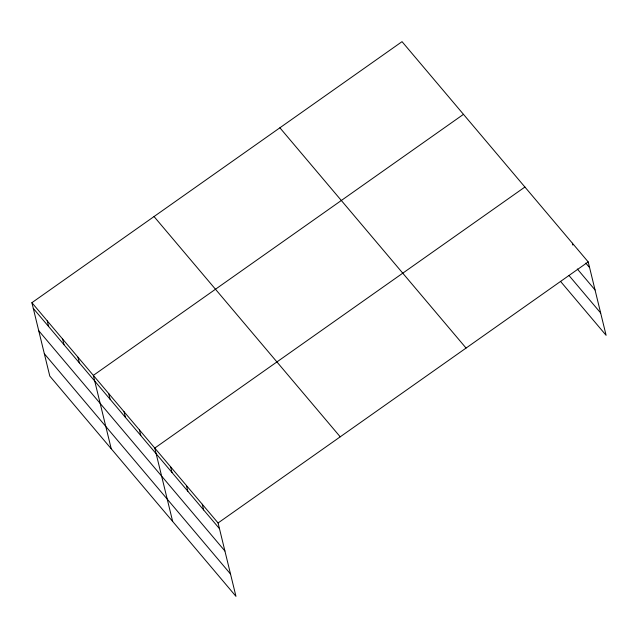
<?xml version="1.0" encoding="UTF-8"?>
<svg xmlns="http://www.w3.org/2000/svg" width="638" height="638" viewBox="0 0 638 638"><rect width="100%" height="100%" fill="white"/><g stroke="black" fill="none" stroke-linecap="round" stroke-linejoin="round"><path stroke-width="0.96" d="M31.9 302.691L218.076 522.969L235.964 596.347L49.788 376.077L31.9 302.691L402.036 41.653L588.212 261.923L606.1 335.309L560.523 281.382M463.475 114.346L93.339 375.383L111.227 448.761M524.914 187.03L154.779 448.075L172.667 521.453M218.076 522.969L588.212 261.923M585.804 263.119L589.6 267.617M577.318 268.981L595.047 289.955M569.008 275.52L600.653 312.971M279.891 127.799L466.067 348.069M154.045 216.553L340.221 436.823M33.288 308.385L219.464 528.655M38.735 330.723L224.911 550.993M44.341 353.739L230.517 574.009M572.39 243.206L572.852 245.096M202.254 504.243L203.634 509.929M186.424 485.518L187.811 491.212M170.601 466.801L171.989 472.487M139.419 429.9L140.807 435.595M124.059 411.725L125.447 417.419M108.699 393.558L110.087 399.244M77.98 357.208L79.367 362.902M62.62 339.041L64.007 344.727M47.26 320.866L48.648 326.56"/></g></svg>
